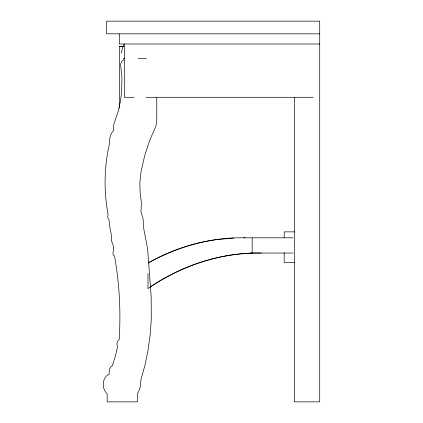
<?xml version="1.0" encoding="UTF-8"?>
<svg xmlns="http://www.w3.org/2000/svg" width="423" height="423" viewBox="0 0 423 423"><rect width="100%" height="100%" fill="white"/><g stroke="black" fill="none" stroke-linecap="round" stroke-linejoin="round"><path stroke-width="0.63" d="M121.11 53.187L122.485 48.037L124.008 44.452M150.599 286.789C180.41 266.839 215.556 254.551 251.5 253.16M148.203 263.053C163.294 254.583 179.458 248.031 196.203 243.659M149.049 262.397C178.205 246.086 211.563 237.102 245.039 237.816M119.513 46.34L119.312 108.124M197.414 243.378L205.879 241.443M206.53 241.327L215.619 239.746M216.269 239.667L233.908 238.017M261.324 253.044C220.949 252.156 180.991 265.628 147.981 288.576L147.981 273.348M319.714 33.84L106.522 33.84L106.522 21.15L319.714 21.15L319.714 401.85L294.334 401.85L294.334 97.221M319.714 43.992L119.323 43.992L119.323 33.84M123.416 46.34L119.312 46.414L123.262 46.414M124.764 58.586L123.479 58.586L123.479 60.092L121.766 61.229L120.566 64.333L121.93 77.409L121.623 91.934L120.407 101.478L118.392 110.747L113.496 125.361L113.412 128.074L113.951 130.12C110.493 133.345 109.287 138.363 109.657 142.953C104.153 166.297 103.646 190.778 108.045 214.35L107.648 217.38L108.975 219.817L110.049 228.478L111.757 236.933C109.858 240.745 113.919 244.161 113.454 248.063C114.184 250.501 111.201 254.82 114.554 256.042C119.429 283.6 120.941 311.74 119.17 339.664C116.864 341.075 116.505 344.38 117.541 346.691L115.342 356.325L112.375 365.541C109.568 367.28 108.759 371.003 109.266 374.08C101.874 377.221 101.441 388.806 107.156 393.781L107.156 401.85L137.449 401.85L137.449 393.781L139.03 390.63L140.172 387.124L141.002 379.521L144.983 365.112L148.039 350.26L150.144 335.085L151.281 319.698L151.164 296.507L147.622 248.756L143.857 229.345L143.016 218.405L140.933 211.579L141.446 203.347L140.098 192.312L139.828 183.18L141.002 171.891L144.581 156.061L149.472 140.944L155.606 126.768L156.373 124.108L156.764 120.714L156.774 97.221M138.221 58.586L146.543 58.586M134.207 97.29L124.441 97.29L124.441 43.992M145.919 97.29L313.152 97.29M294.588 231.862L284.182 231.862L284.182 237.71M243.807 237.816L292.986 237.816M250.252 253.044L292.986 253.044M294.588 262.413L284.182 262.413L284.182 252.663M252.166 237.916L252.166 253.144"/></g></svg>
